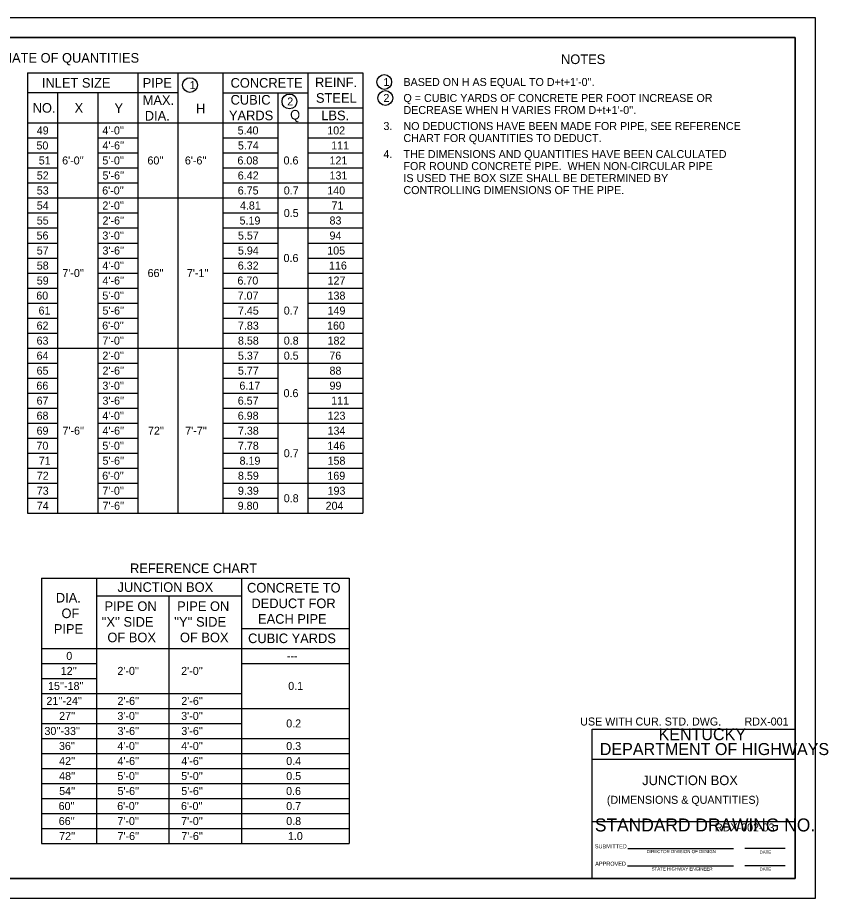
# Model space of a CAD drawing. Extents: x 1000 to 1036.3, y 1000 to 1022.
# Drawn here: x 1016.08 to 1036.33, y 1000 to 1022 of the extents above; entities that cross this region are included whole.
import ezdxf

# ---------------------------------------------------------------- set-up
doc = ezdxf.new("R2010")
doc.units = 0
for name, color, linetype in [('Level 1', 7, 'Continuous'), ('Level 10', 7, 'Continuous'), ('Level 11', 7, 'Continuous')]:
    doc.layers.add(name, color=color, linetype=linetype)

msp = doc.modelspace()

# ---------------------------------------------------------------- linework, layer by layer
at = {"layer": 'Level 1'}
for p, q in [((1016.331, 1020.62), (1024.706, 1020.62)), ((1020.081, 1020.12), (1016.331, 1020.12)), ((1021.206, 1020.12), (1023.331, 1020.12)), ((1023.331, 1019.745), (1024.706, 1019.745)), ((1016.331, 1019.37), (1024.706, 1019.37)), ((1016.331, 1018.995), (1017.081, 1018.995)), ((1018.081, 1018.995), (1019.081, 1018.995)), ((1021.206, 1018.995), (1022.581, 1018.995)), ((1023.331, 1018.995), (1024.706, 1018.995)), ((1016.331, 1018.62), (1017.081, 1018.62)), ((1018.081, 1018.62), (1019.081, 1018.62)), ((1021.206, 1018.62), (1022.581, 1018.62)), ((1023.331, 1018.62), (1024.706, 1018.62)), ((1016.331, 1018.245), (1017.081, 1018.245)), ((1018.081, 1018.245), (1019.081, 1018.245)), ((1021.206, 1018.245), (1022.581, 1018.245)), ((1023.331, 1018.245), (1024.706, 1018.245)), ((1016.331, 1017.87), (1017.081, 1017.87)), ((1018.081, 1017.87), (1019.081, 1017.87)), ((1021.206, 1017.87), (1024.706, 1017.87)), ((1016.331, 1017.495), (1024.706, 1017.495)), ((1016.331, 1017.12), (1017.081, 1017.12)), ((1018.081, 1017.12), (1019.081, 1017.12)), ((1021.206, 1017.12), (1022.581, 1017.12)), ((1023.331, 1017.12), (1024.706, 1017.12)), ((1016.331, 1016.745), (1017.081, 1016.745)), ((1018.081, 1016.745), (1019.081, 1016.745)), ((1021.206, 1016.745), (1024.706, 1016.745)), ((1016.331, 1016.37), (1017.081, 1016.37)), ((1018.081, 1016.37), (1019.081, 1016.37)), ((1021.206, 1016.37), (1022.581, 1016.37)), ((1023.331, 1016.37), (1024.706, 1016.37)), ((1016.331, 1015.995), (1017.081, 1015.995)), ((1018.081, 1015.995), (1019.081, 1015.995)), ((1021.206, 1015.995), (1022.581, 1015.995)), ((1023.331, 1015.995), (1024.706, 1015.995)), ((1016.331, 1015.62), (1017.081, 1015.62)), ((1018.081, 1015.62), (1019.081, 1015.62)), ((1021.206, 1015.62), (1022.581, 1015.62)), ((1023.331, 1015.62), (1024.706, 1015.62)), ((1016.331, 1015.245), (1017.081, 1015.245)), ((1018.081, 1015.245), (1019.081, 1015.245)), ((1021.206, 1015.245), (1024.706, 1015.245)), ((1016.331, 1014.87), (1017.081, 1014.87)), ((1018.081, 1014.87), (1019.081, 1014.87)), ((1021.206, 1014.87), (1022.581, 1014.87)), ((1023.331, 1014.87), (1024.706, 1014.87)), ((1016.331, 1014.495), (1017.081, 1014.495)), ((1018.081, 1014.495), (1019.081, 1014.495)), ((1021.206, 1014.495), (1022.581, 1014.495)), ((1023.331, 1014.495), (1024.706, 1014.495)), ((1016.331, 1014.12), (1017.081, 1014.12)), ((1018.081, 1014.12), (1019.081, 1014.12)), ((1021.206, 1014.12), (1024.706, 1014.12)), ((1016.331, 1013.745), (1024.706, 1013.745)), ((1016.331, 1013.37), (1017.081, 1013.37)), ((1018.081, 1013.37), (1019.081, 1013.37)), ((1021.206, 1013.37), (1024.706, 1013.37)), ((1016.331, 1012.995), (1017.081, 1012.995)), ((1018.081, 1012.995), (1019.081, 1012.995)), ((1021.206, 1012.995), (1022.581, 1012.995)), ((1023.331, 1012.995), (1024.706, 1012.995)), ((1016.331, 1012.62), (1017.081, 1012.62)), ((1018.081, 1012.62), (1019.081, 1012.62)), ((1021.206, 1012.62), (1022.581, 1012.62)), ((1023.331, 1012.62), (1024.706, 1012.62)), ((1016.331, 1012.245), (1017.081, 1012.245)), ((1018.081, 1012.245), (1019.081, 1012.245)), ((1021.206, 1012.245), (1022.581, 1012.245)), ((1023.331, 1012.245), (1024.706, 1012.245)), ((1016.331, 1011.87), (1017.081, 1011.87)), ((1018.081, 1011.87), (1019.081, 1011.87)), ((1021.206, 1011.87), (1024.706, 1011.87)), ((1016.331, 1011.495), (1017.081, 1011.495)), ((1018.081, 1011.495), (1019.081, 1011.495)), ((1021.206, 1011.495), (1022.581, 1011.495)), ((1023.331, 1011.495), (1024.706, 1011.495)), ((1016.331, 1011.12), (1017.081, 1011.12)), ((1018.081, 1011.12), (1019.081, 1011.12)), ((1021.206, 1011.12), (1022.581, 1011.12)), ((1023.331, 1011.12), (1024.706, 1011.12)), ((1016.331, 1010.745), (1017.081, 1010.745)), ((1018.081, 1010.745), (1019.081, 1010.745)), ((1021.206, 1010.745), (1022.581, 1010.745)), ((1023.331, 1010.745), (1024.706, 1010.745)), ((1016.331, 1010.37), (1017.081, 1010.37)), ((1018.081, 1010.37), (1019.081, 1010.37)), ((1021.206, 1010.37), (1024.706, 1010.37)), ((1016.331, 1009.995), (1017.081, 1009.995)), ((1018.081, 1009.995), (1019.081, 1009.995)), ((1021.206, 1009.995), (1022.581, 1009.995)), ((1023.331, 1009.995), (1024.706, 1009.995)), ((1016.331, 1009.62), (1024.706, 1009.62)), ((1016.674, 1007.995), (1024.362, 1007.995)), ((1016.674, 1007.995), (1016.674, 1001.37)), ((1018.049, 1007.995), (1018.049, 1001.37)), ((1021.674, 1007.995), (1021.674, 1001.37)), ((1024.362, 1007.995), (1024.362, 1001.37)), ((1018.049, 1007.557), (1021.674, 1007.557)), ((1019.862, 1007.557), (1019.862, 1001.37)), ((1021.674, 1006.745), (1024.362, 1006.745)), ((1016.674, 1006.245), (1024.362, 1006.245)), ((1016.674, 1005.87), (1018.049, 1005.87)), ((1021.674, 1005.87), (1024.362, 1005.87)), ((1016.674, 1005.495), (1018.049, 1005.495)), ((1016.674, 1005.12), (1021.674, 1005.12)), ((1016.674, 1004.745), (1024.362, 1004.745)), ((1016.674, 1004.37), (1021.674, 1004.37)), ((1016.674, 1003.995), (1024.362, 1003.995)), ((1016.674, 1003.62), (1024.362, 1003.62)), ((1016.674, 1003.245), (1024.362, 1003.245)), ((1016.674, 1002.87), (1024.362, 1002.87)), ((1016.674, 1002.495), (1024.362, 1002.495)), ((1016.674, 1002.12), (1024.362, 1002.12)), ((1017.362, 1002.12), (1018.956, 1002.12)), ((1016.674, 1001.745), (1024.362, 1001.745)), ((1016.674, 1001.37), (1024.362, 1001.37))]:
    msp.add_line(p, q, dxfattribs=at)
for centre in [(1020.385, 1020.315), (1025.239, 1020.392), (1025.268, 1019.991), (1022.872, 1019.905)]:
    msp.add_circle(centre, 0.185, dxfattribs=at)
at = {"layer": 'Level 10'}
for p, q in [((1000, 1022), (1036, 1022)), ((1036, 1022), (1036, 1000)), ((1007, 1021.5), (1035.5, 1021.5)), ((1035.5, 1021.5), (1035.5, 1000.5)), ((1016.331, 1020.62), (1016.331, 1009.62)), ((1019.081, 1020.62), (1019.081, 1009.62)), ((1020.081, 1020.62), (1020.081, 1009.62)), ((1021.206, 1020.62), (1021.206, 1009.62)), ((1023.331, 1020.62), (1023.331, 1009.62)), ((1024.706, 1020.62), (1024.706, 1009.62)), ((1017.081, 1020.12), (1017.081, 1009.62)), ((1018.081, 1020.12), (1018.081, 1009.62)), ((1022.581, 1020.12), (1022.581, 1009.62)), ((1030.437, 1000.5), (1030.437, 1004.23)), ((1030.437, 1004.23), (1035.5, 1004.23)), ((1030.437, 1003.48), (1035.5, 1003.48)), ((1030.437, 1001.918), (1035.5, 1001.918)), ((1031.322, 1001.25), (1033.963, 1001.25)), ((1035.25, 1001.25), (1034.25, 1001.25)), ((1031.317, 1000.813), (1033.963, 1000.813)), ((1035.25, 1000.813), (1034.25, 1000.813)), ((1035.5, 1000.5), (1007, 1000.5)), ((1036, 1000), (1000, 1000))]:
    msp.add_line(p, q, dxfattribs=at)
at = {"layer": 'Level 11'}
msp.add_lwpolyline([(1007, 1000.5), (1035.5, 1000.5), (1035.5, 1021.5), (1007, 1021.5)], close=True, dxfattribs=at)

# ---------------------------------------------------------------- texts
at = {"layer": 'Level 1'}
for s, height, p in [('DIMENSIONS AND ESTIMATE OF QUANTITIES', 0.24, (1012.072, 1020.875)), ('NOTES', 0.24, (1029.655, 1020.84)), ('INLET SIZE', 0.24, (1016.688, 1020.25)), ('PIPE', 0.24, (1019.204, 1020.25)), ('1', 0.2, (1020.378, 1020.215)), ('CONCRETE', 0.24, (1021.4, 1020.25)), ('REINF.', 0.24, (1023.51, 1020.263)), ('1', 0.2, (1025.219, 1020.292)), ("BASED ON H AS EQUAL TO D+t+1'-0''.", 0.2, (1025.719, 1020.292)), ('MAX.', 0.24, (1019.205, 1019.818)), ('CUBIC', 0.24, (1021.4, 1019.827)), ('2', 0.2, (1022.816, 1019.805)), ('STEEL', 0.24, (1023.533, 1019.873)), ('2', 0.2, (1025.219, 1019.892)), ('Q = CUBIC YARDS OF CONCRETE PER FOOT INCREASE OR', 0.2, (1025.719, 1019.892)), ('NO.', 0.24, (1016.457, 1019.625)), ('X', 0.24, (1017.504, 1019.625)), ('Y', 0.24, (1018.5, 1019.62)), ('H', 0.24, (1020.537, 1019.608)), ("DECREASE WHEN H VARIES FROM D+t+1'-0''.", 0.2, (1025.719, 1019.592)), ('DIA.', 0.24, (1019.258, 1019.428)), ('YARDS', 0.24, (1021.36, 1019.437)), ('Q', 0.24, (1022.888, 1019.454)), ('LBS.', 0.24, (1023.666, 1019.437)), ('49', 0.2, (1016.559, 1019.082)), ("4'-0''", 0.2, (1018.198, 1019.082)), ('5.40', 0.2, (1021.577, 1019.082)), ('102', 0.2, (1023.815, 1019.082)), ('3.', 0.2, (1025.219, 1019.192)), ('NO DEDUCTIONS HAVE BEEN MADE FOR PIPE, SEE REFERENCE', 0.2, (1025.719, 1019.192)), ('CHART FOR QUANTITIES TO DEDUCT.', 0.2, (1025.719, 1018.892)), ('50', 0.2, (1016.551, 1018.707)), ("4'-6''", 0.2, (1018.201, 1018.707)), ('5.74', 0.2, (1021.584, 1018.707)), ('111', 0.2, (1023.913, 1018.707)), ('4.', 0.2, (1025.219, 1018.492)), ('THE DIMENSIONS AND QUANTITIES HAVE BEEN CALCULATED', 0.2, (1025.719, 1018.492)), ('51', 0.2, (1016.609, 1018.332)), ("6'-0''", 0.2, (1017.193, 1018.332)), ("5'-0''", 0.2, (1018.198, 1018.332)), ("60''", 0.2, (1019.324, 1018.332)), ("6'-6''", 0.2, (1020.259, 1018.332)), ('6.08', 0.2, (1021.572, 1018.332)), ('0.6', 0.2, (1022.724, 1018.332)), ('121', 0.2, (1023.872, 1018.332)), ('FOR ROUND CONCRETE PIPE.  WHEN NON-CIRCULAR PIPE', 0.2, (1025.719, 1018.192)), ('52', 0.2, (1016.559, 1017.957)), ("5'-6''", 0.2, (1018.201, 1017.957)), ('6.42', 0.2, (1021.58, 1017.957)), ('131', 0.2, (1023.872, 1017.957)), ('IS USED THE BOX SIZE SHALL BE DETERMINED BY', 0.2, (1025.719, 1017.892)), ('53', 0.2, (1016.559, 1017.582)), ("6'-0''", 0.2, (1018.193, 1017.582)), ('6.75', 0.2, (1021.58, 1017.582)), ('0.7', 0.2, (1022.729, 1017.582)), ('140', 0.2, (1023.815, 1017.582)), ('CONTROLLING DIMENSIONS OF THE PIPE.', 0.2, (1025.719, 1017.592)), ('54', 0.2, (1016.559, 1017.207)), ("2'-0''", 0.2, (1018.198, 1017.207)), ('4.81', 0.2, (1021.634, 1017.207)), ('71', 0.2, (1023.921, 1017.207)), ('0.5', 0.2, (1022.729, 1017.02)), ('55', 0.2, (1016.559, 1016.832)), ("2'-6''", 0.2, (1018.201, 1016.832)), ('5.19', 0.2, (1021.625, 1016.832)), ('83', 0.2, (1023.872, 1016.832)), ('56', 0.2, (1016.554, 1016.457)), ("3'-0''", 0.2, (1018.198, 1016.457)), ('5.57', 0.2, (1021.584, 1016.457)), ('94', 0.2, (1023.872, 1016.457)), ('57', 0.2, (1016.559, 1016.082)), ("3'-6''", 0.2, (1018.201, 1016.082)), ('5.94', 0.2, (1021.584, 1016.082)), ('105', 0.2, (1023.815, 1016.082)), ('0.6', 0.2, (1022.724, 1015.895)), ('58', 0.2, (1016.559, 1015.707)), ("4'-0''", 0.2, (1018.198, 1015.707)), ('6.32', 0.2, (1021.58, 1015.707)), ('116', 0.2, (1023.859, 1015.707)), ('59', 0.2, (1016.559, 1015.332)), ("7'-0''", 0.2, (1017.198, 1015.52)), ("4'-6''", 0.2, (1018.201, 1015.332)), ("66''", 0.2, (1019.327, 1015.52)), ("7'-1''", 0.2, (1020.309, 1015.52)), ('6.70', 0.2, (1021.572, 1015.332)), ('127', 0.2, (1023.823, 1015.332)), ('60', 0.2, (1016.547, 1014.957)), ("5'-0''", 0.2, (1018.198, 1014.957)), ('7.07', 0.2, (1021.577, 1014.957)), ('138', 0.2, (1023.823, 1014.957)), ('61', 0.2, (1016.604, 1014.582)), ("5'-6''", 0.2, (1018.201, 1014.582)), ('7.45', 0.2, (1021.584, 1014.582)), ('0.7', 0.2, (1022.729, 1014.582)), ('149', 0.2, (1023.823, 1014.582)), ('62', 0.2, (1016.554, 1014.207)), ("6'-0''", 0.2, (1018.193, 1014.207)), ('7.83', 0.2, (1021.584, 1014.207)), ('160', 0.2, (1023.81, 1014.207)), ('63', 0.2, (1016.554, 1013.832)), ("7'-0''", 0.2, (1018.198, 1013.832)), ('8.58', 0.2, (1021.584, 1013.832)), ('0.8', 0.2, (1022.729, 1013.832)), ('182', 0.2, (1023.823, 1013.832)), ('64', 0.2, (1016.554, 1013.457)), ("2'-0''", 0.2, (1018.198, 1013.457)), ('5.37', 0.2, (1021.584, 1013.457)), ('0.5', 0.2, (1022.729, 1013.457)), ('76', 0.2, (1023.867, 1013.457)), ('65', 0.2, (1016.554, 1013.082)), ("2'-6''", 0.2, (1018.201, 1013.082)), ('5.77', 0.2, (1021.584, 1013.082)), ('88', 0.2, (1023.872, 1013.082)), ('66', 0.2, (1016.55, 1012.707)), ("3'-0''", 0.2, (1018.198, 1012.707)), ('6.17', 0.2, (1021.621, 1012.707)), ('99', 0.2, (1023.872, 1012.707)), ('0.6', 0.2, (1022.724, 1012.52)), ('67', 0.2, (1016.554, 1012.332)), ("3'-6''", 0.2, (1018.201, 1012.332)), ('6.57', 0.2, (1021.58, 1012.332)), ('111', 0.2, (1023.913, 1012.332)), ('68', 0.2, (1016.554, 1011.957)), ("4'-0''", 0.2, (1018.198, 1011.957)), ('6.98', 0.2, (1021.58, 1011.957)), ('123', 0.2, (1023.823, 1011.957)), ('69', 0.2, (1016.554, 1011.582)), ("7'-6''", 0.2, (1017.201, 1011.582)), ("4'-6''", 0.2, (1018.201, 1011.582)), ("72''", 0.2, (1019.337, 1011.582)), ("7'-7''", 0.2, (1020.268, 1011.582)), ('7.38', 0.2, (1021.584, 1011.582)), ('134', 0.2, (1023.823, 1011.582)), ('70', 0.2, (1016.551, 1011.207)), ("5'-0''", 0.2, (1018.198, 1011.207)), ('7.78', 0.2, (1021.584, 1011.207)), ('146', 0.2, (1023.818, 1011.207)), ('0.7', 0.2, (1022.729, 1011.02)), ('71', 0.2, (1016.609, 1010.832)), ("5'-6''", 0.2, (1018.201, 1010.832)), ('8.19', 0.2, (1021.625, 1010.832)), ('158', 0.2, (1023.823, 1010.832)), ('72', 0.2, (1016.559, 1010.457)), ("6'-0''", 0.2, (1018.193, 1010.457)), ('8.59', 0.2, (1021.584, 1010.457)), ('169', 0.2, (1023.818, 1010.457)), ('73', 0.2, (1016.559, 1010.082)), ("7'-0''", 0.2, (1018.198, 1010.082)), ('9.39', 0.2, (1021.584, 1010.082)), ('193', 0.2, (1023.823, 1010.082)), ('0.8', 0.2, (1022.729, 1009.895)), ('74', 0.2, (1016.559, 1009.707)), ("7'-6''", 0.2, (1018.201, 1009.707)), ('9.80', 0.2, (1021.577, 1009.707)), ('204', 0.2, (1023.774, 1009.707)), ('REFERENCE CHART', 0.24, (1018.889, 1008.125)), ('JUNCTION BOX', 0.24, (1018.577, 1007.656)), ('CONCRETE TO', 0.24, (1021.812, 1007.64)), ('DIA.', 0.24, (1017.036, 1007.39)), ('PIPE ON', 0.24, (1018.252, 1007.178)), ('PIPE ON', 0.24, (1020.065, 1007.178)), ('DEDUCT FOR', 0.24, (1021.922, 1007.25)), ('OF', 0.24, (1017.177, 1007)), ("''X'' SIDE", 0.24, (1018.177, 1006.788)), ("''Y'' SIDE", 0.24, (1019.99, 1006.788)), ('EACH PIPE', 0.24, (1022.087, 1006.86)), ('PIPE', 0.24, (1016.985, 1006.61)), ('OF BOX', 0.24, (1018.324, 1006.398)), ('OF BOX', 0.24, (1020.136, 1006.398)), ('CUBIC YARDS', 0.24, (1021.838, 1006.376)), ('0', 0.2, (1017.297, 1005.957)), ('---', 0.2, (1022.806, 1005.957)), ("12''", 0.2, (1017.159, 1005.582)), ("2'-0''", 0.2, (1018.573, 1005.582)), ("2'-0''", 0.2, (1020.167, 1005.582)), ("15''-18''", 0.2, (1016.841, 1005.207)), ('0.1', 0.2, (1022.841, 1005.207)), ("21''-24''", 0.2, (1016.8, 1004.832)), ("2'-6''", 0.2, (1018.576, 1004.832)), ("2'-6''", 0.2, (1020.17, 1004.832)), ("27''", 0.2, (1017.118, 1004.457)), ("3'-0''", 0.2, (1018.573, 1004.457)), ("3'-0''", 0.2, (1020.167, 1004.457)), ('USE WITH CUR. STD. DWG. ', 0.2, (1030.134, 1004.318)), ('RDX-001', 0.2, (1034.239, 1004.318)), ('0.2', 0.2, (1022.791, 1004.27)), ("30''-33''", 0.2, (1016.751, 1004.082)), ("3'-6''", 0.2, (1018.576, 1004.082)), ("3'-6''", 0.2, (1020.17, 1004.082)), ("36''", 0.2, (1017.113, 1003.707)), ("4'-0''", 0.2, (1018.573, 1003.707)), ("4'-0''", 0.2, (1020.167, 1003.707)), ('0.3', 0.2, (1022.791, 1003.707)), ("42''", 0.2, (1017.118, 1003.332)), ("4'-6''", 0.2, (1018.576, 1003.332)), ("4'-6''", 0.2, (1020.17, 1003.332)), ('0.4', 0.2, (1022.791, 1003.332)), ("48''", 0.2, (1017.118, 1002.957)), ("5'-0''", 0.2, (1018.573, 1002.957)), ("5'-0''", 0.2, (1020.167, 1002.957)), ('0.5', 0.2, (1022.791, 1002.957)), ("54''", 0.2, (1017.118, 1002.582)), ("5'-6''", 0.2, (1018.576, 1002.582)), ("5'-6''", 0.2, (1020.17, 1002.582)), ('0.6', 0.2, (1022.787, 1002.582)), ("60''", 0.2, (1017.105, 1002.207)), ("6'-0''", 0.2, (1018.568, 1002.207)), ("6'-0''", 0.2, (1020.162, 1002.207)), ('0.7', 0.2, (1022.791, 1002.207)), ("66''", 0.2, (1017.108, 1001.832)), ("7'-0''", 0.2, (1018.573, 1001.832)), ("7'-0''", 0.2, (1020.167, 1001.832)), ('0.8', 0.2, (1022.791, 1001.832)), ("72''", 0.2, (1017.118, 1001.457)), ("7'-6''", 0.2, (1018.576, 1001.457)), ("7'-6''", 0.2, (1020.17, 1001.457)), ('1.0', 0.2, (1022.832, 1001.457))]:
    msp.add_text(s, height=height, dxfattribs=at).set_placement(p)
at = {"layer": 'Level 10'}
for s, height, p in [('KENTUCKY', 0.3, (1032.091, 1003.95)), ('DEPARTMENT OF HIGHWAYS', 0.3, (1030.624, 1003.58)), ('JUNCTION BOX', 0.24, (1031.683, 1002.829)), ('(DIMENSIONS & QUANTITIES)', 0.2, (1030.8, 1002.362)), ('STANDARD DRAWING NO.', 0.32492, (1030.5, 1001.672)), ('RDX-002-03', 0.2, (1033.5, 1001.672)), ('SUBMITTED', 0.1, (1030.499, 1001.251)), ('DIRECTOR DIVISION OF DESIGN', 0.08, (1031.794, 1001.13)), ('DATE', 0.08, (1034.613, 1001.116)), ('APPROVED', 0.1, (1030.51, 1000.817)), ('STATE HIGHWAY ENGINEER', 0.08, (1031.918, 1000.696)), ('DATE', 0.08, (1034.613, 1000.691))]:
    msp.add_text(s, height=height, dxfattribs=at).set_placement(p)

doc.saveas('drawing.dxf')
